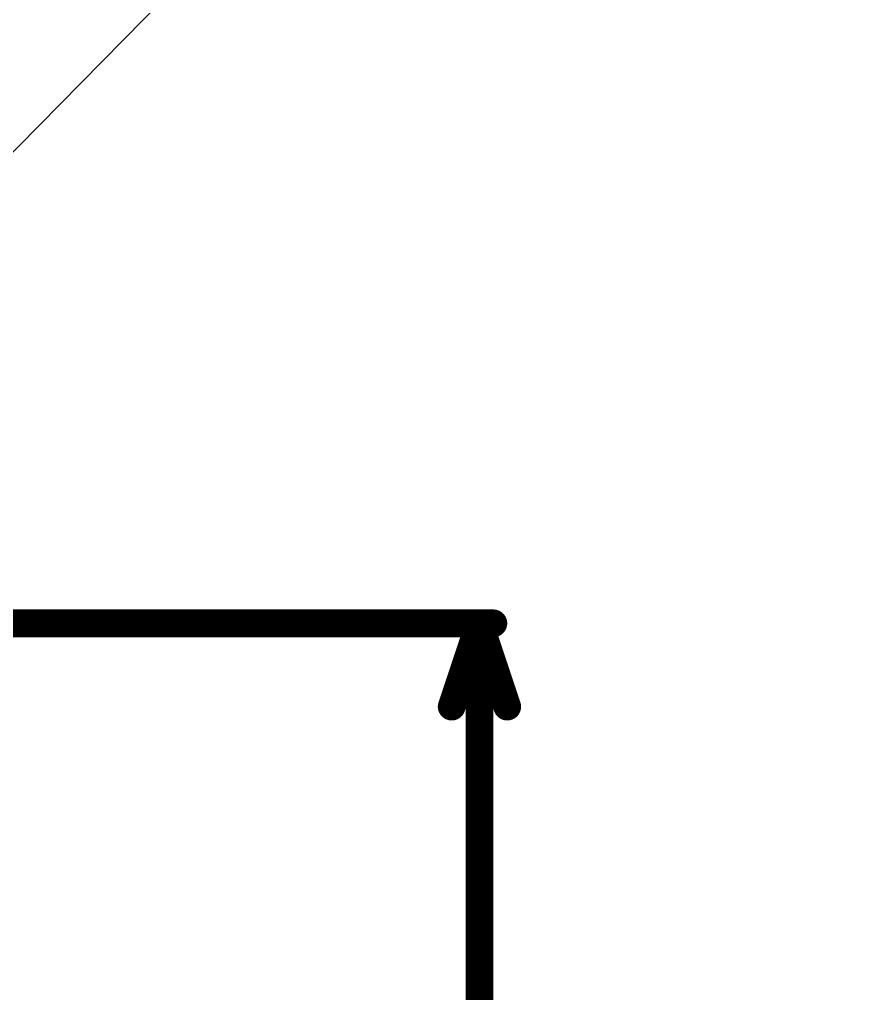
# Model space of a CAD drawing. Header units: inches. Extents: x -3 to 5437, y -3 to 5435.
# Drawn here: x 211.09 to 226.55, y 114.7 to 132.52 of the extents above; entities that cross this region are included whole.
import ezdxf

# ---------------------------------------------------------------- set-up
doc = ezdxf.new("R2010")
doc.units = ezdxf.units.IN
doc.layers.add('Bottom Solder', color=6, linetype='Continuous')
doc.layers.add('Dimensions', color=6, linetype='Continuous')

msp = doc.modelspace()

# ---------------------------------------------------------------- linework, layer by layer
at = {"layer": 'Bottom Solder'}
msp.add_line((202.207, 121.202), (5436.901, 5435.166), dxfattribs=at)
at = {"layer": 'Dimensions'}
for points in [[(202.223, 121.474, 0.508, 0.508, 0), (219.761, 121.474, 0.508, 0.508, 0)], [(218.999, 119.95, 0.508, 0.508, 0), (219.507, 121.474, 0.508, 0.508, 0)], [(219.507, 121.474, 0.508, 0.508, 0), (220.015, 119.95, 0.508, 0.508, 0)], [(219.507, 73.313, 0.508, 0.508, 0), (219.507, 121.474, 0.508, 0.508, 0)]]:
    msp.add_lwpolyline(points, format="xyseb", dxfattribs=at)
for points in [[(219.38, 121.474, 0.254, 0.254, 1), (219.634, 121.474, 0.254, 0.254, 1)], [(219.38, 121.474, 0.254, 0.254, 1), (219.634, 121.474, 0.254, 0.254, 1)], [(219.38, 121.474, 0.254, 0.254, 1), (219.634, 121.474, 0.254, 0.254, 1)], [(219.634, 121.474, 0.254, 0.254, 1), (219.888, 121.474, 0.254, 0.254, 1)], [(218.872, 119.95, 0.254, 0.254, 1), (219.126, 119.95, 0.254, 0.254, 1)], [(219.888, 119.95, 0.254, 0.254, 1), (220.142, 119.95, 0.254, 0.254, 1)]]:
    msp.add_lwpolyline(points, format="xyseb", close=True, dxfattribs=at)

doc.saveas('drawing.dxf')
